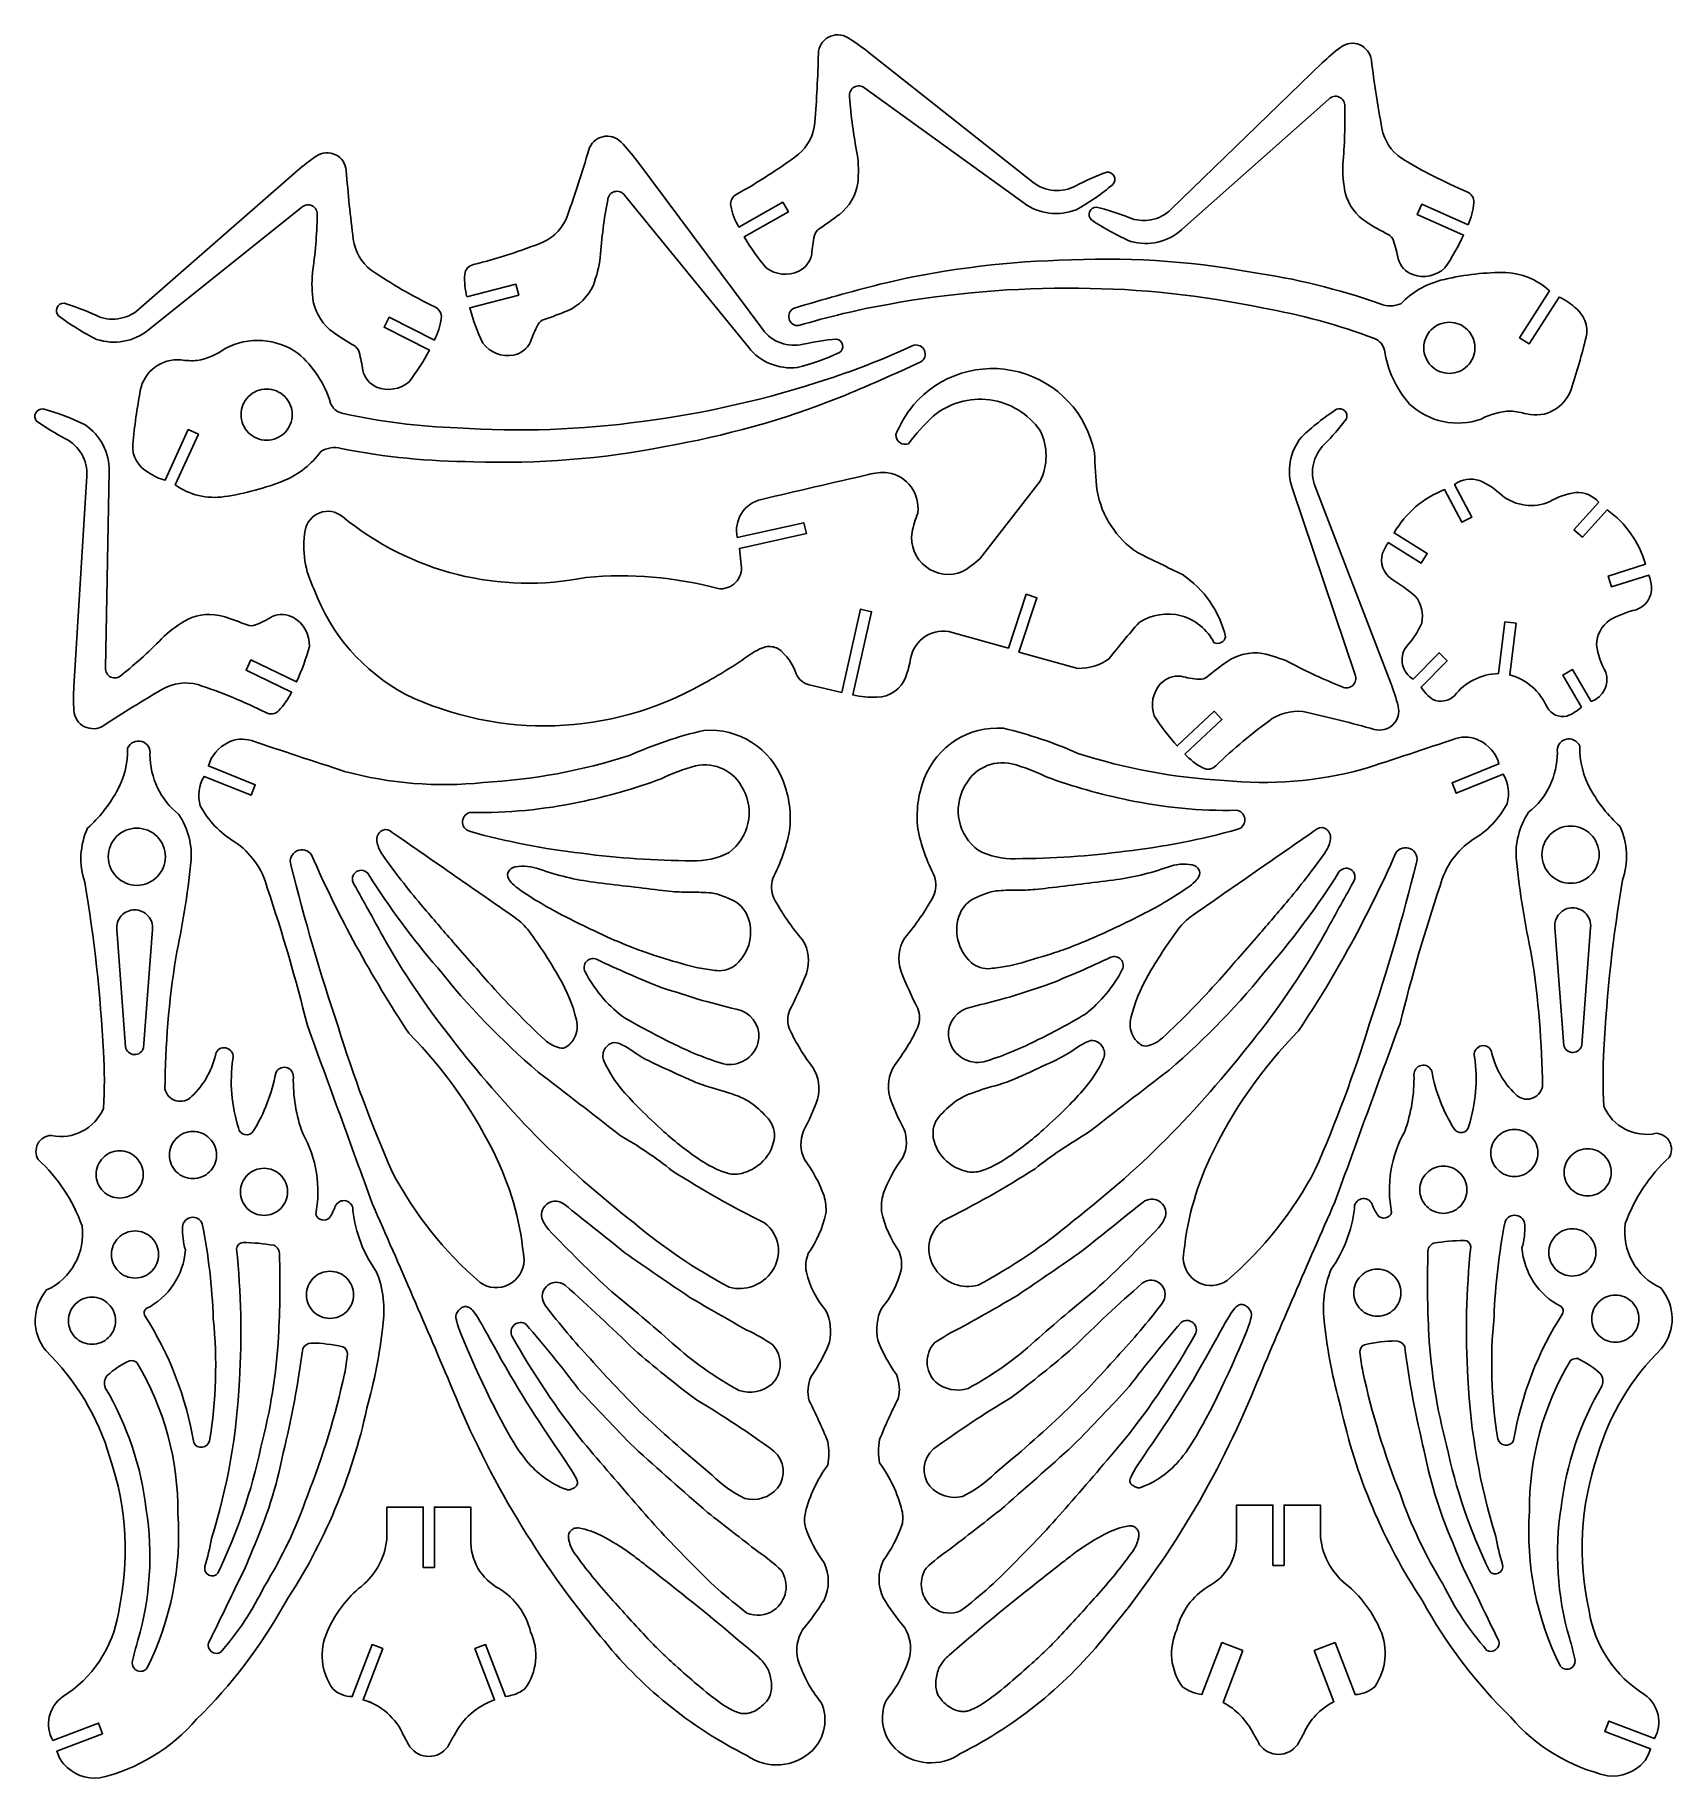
# Model space of a CAD drawing. Extents: x 0 to 879, y 0 to 936.
import ezdxf

# ---------------------------------------------------------------- set-up
doc = ezdxf.new("R2010")
doc.units = 0
doc.layers.get('0').update_dxf_attribs({"color": 1, "linetype": 'CONTINUOUS'})
doc.layers.add('OBJ02', color=1, linetype='CONTINUOUS')

msp = doc.modelspace()

# ---------------------------------------------------------------- linework, layer by layer
for points in [[(648.46, 68.52), (637.15, 72.82)], [(698.01, 72.82), (686.7, 68.52)]]:
    msp.add_lwpolyline(points)
at = {"layer": 'OBJ02'}
for points in [[(377.83, 832.47, -0.082581), (373.59, 843.87, -0.340507), (376.76, 850.19, 0.036457), (409.88, 871.6, 0.20072), (418.66, 888.63, 0.013659), (420.6, 925.61, -0.267435), (425.97, 934.41, -0.267435), (436.29, 934.18, -0.030943), (446.96, 926.77), (535.75, 856.62, 0.297538), (558.72, 854.66, -0.034874), (575.36, 861.97, -0.311099), (579.29, 859.83, -0.311099), (578.7, 855.39, -0.046945), (558.9, 841.77, -0.254527), (530.96, 845.34), (445.48, 907.12, 0.315036), (439.77, 907.61, 0.315036), (437.35, 902.42, 0.031154), (441.48, 871.56, -0.054974), (441.75, 856.17, -0.190356), (431.87, 839.31, -0.020994), (421.05, 831.61, 0.19705), (418.48, 827.91, 0.034092), (417.05, 817.96, -0.234945), (410.08, 808.8, -0.27712), (392.51, 810.66, -0.041992), (380.82, 827.21), (404.46, 840.61), (401.47, 845.88), (377.83, 832.47)], [(567.19, 836.36, 0.046945), (588.27, 824.79, 0.254527), (615.7, 831.16), (694.53, 901.22, -0.315036), (700.16, 902.29, -0.315036), (703.09, 897.36, -0.031154), (702.08, 866.25, 0.054974), (703.37, 850.91, 0.190356), (714.9, 835.13, 0.020994), (726.44, 828.55, -0.19705), (729.36, 825.14, -0.034092), (731.79, 815.38, 0.234945), (739.64, 806.97, 0.27712), (756.94, 810.58, 0.041992), (766.91, 828.23), (742.03, 839.18), (744.47, 844.72), (769.35, 833.76, 0.082581), (772.42, 845.53, 0.340507), (768.63, 851.5, -0.036457), (733.52, 869.47, -0.20072), (723.08, 885.53, -0.013659), (717.42, 922.12, 0.267435), (711.19, 930.34, 0.267435), (700.95, 929.07, 0.030943), (691.08, 920.63), (609.8, 841.9, -0.297538), (587.14, 837.64, 0.034874), (569.85, 843.24, 0.311099), (566.15, 840.71, 0.311099), (567.19, 836.36)], [(231.92, 795, -0.082581), (230.77, 807.11, -0.340507), (235.47, 812.39, 0.036457), (273, 824.51, 0.20072), (285.89, 838.68, 0.013659), (297.33, 873.9, -0.267435), (304.8, 881.01, -0.267435), (314.71, 878.12, -0.030943), (323.1, 868.2), (390.7, 777.46, 0.297538), (412.39, 769.62, -0.034874), (430.35, 772.38, -0.311099), (433.6, 769.29, -0.311099), (431.87, 765.16, -0.046945), (409.22, 757.12, -0.254527), (383.16, 767.8), (316.58, 849.6, 0.315036), (311.2, 851.55, 0.315036), (307.52, 847.16, 0.031154), (303.52, 816.29, -0.054974), (299.79, 801.35, -0.190356), (285.88, 787.62, -0.020994), (273.44, 782.98, 0.19705), (270, 780.08, 0.034092), (266.04, 770.84, -0.234945), (256.95, 763.8, -0.27712), (240.45, 770.13, -0.041992), (233.44, 789.15), (259.75, 795.98), (258.23, 801.83), (231.92, 795)], [(12.72, 784.9, 0.046945), (33.17, 772.26, 0.254527), (60.89, 777.21), (143.23, 843.12, -0.315036), (148.9, 843.89, -0.315036), (151.58, 838.82, -0.031154), (148.97, 807.8, 0.054974), (149.46, 792.42, 0.190356), (160.16, 776.06, 0.020994), (171.35, 768.9, -0.19705), (174.09, 765.34, -0.034092), (176.02, 755.47, 0.234945), (183.42, 746.67, 0.27712), (200.88, 749.39, 0.041992), (211.75, 766.49), (187.47, 778.72), (190.2, 784.12), (214.47, 771.9, 0.082581), (218.15, 783.49, 0.340507), (214.67, 789.64, -0.036457), (180.54, 809.4, -0.20072), (170.93, 825.97, -0.013659), (167.17, 862.81, 0.267435), (161.37, 871.34, 0.267435), (151.08, 870.6, 0.030943), (140.78, 862.68), (55.56, 788.24, -0.297538), (32.71, 785.15, 0.034874), (15.73, 791.63, 0.311099), (11.91, 789.3, 0.311099), (12.72, 784.9)], [(410.08, 779.62, -0.029824), (458.04, 791.04, -0.048237), (560.18, 799.67, -0.051027), (658.78, 789.12, -0.047555), (719.16, 772.64, -0.247477), (724.47, 766.4, 0.14485), (737.93, 737.55, 0.282648), (776.37, 729.48, -0.115758), (792.16, 733.77, -0.041207), (800.75, 732.2, 0.388975), (824.6, 745.41, 0.01921), (832.71, 773.34, 0.300312), (826.39, 789.53, 0.08981), (818.21, 794.96), (802.07, 769.79), (796.98, 773.05), (813.11, 798.22, 0.191722), (787.92, 808.11, 0.062396), (754.61, 803.94, 0.1366), (733.23, 791.36, -0.201404), (722.22, 791.3, 0.048911), (652.81, 808.33, 0.058339), (549.92, 814.67, 0.051384), (453.49, 801.81, 0.010074), (407.6, 789, 0.369597), (404.82, 783.25, 0.369597), (410.08, 779.62)], [(759.29, 781.43, -0.414214), (773.02, 767.7, -0.414214), (759.29, 753.97, -0.414214), (745.56, 767.7, -0.414214), (759.29, 781.43)], [(61.03, 700.83, 0.08981), (69.89, 696.61), (82.33, 723.8), (87.83, 721.28), (75.39, 694.09, 0.191722), (101.72, 687.83, 0.062396), (134.12, 696.65, 0.1366), (153.52, 712.1, -0.201404), (164.41, 713.7, 0.048911), (235.52, 706.59, 0.058339), (338.29, 714.76, 0.051384), (431.95, 741.02, 0.010074), (475.59, 760.15, 0.369597), (477.54, 766.23, 0.369597), (471.82, 769.09, -0.029824), (425.94, 751.05, -0.048237), (326.02, 728.16, -0.051027), (226.91, 724.77, -0.047555), (164.83, 732.62, -0.247477), (158.69, 738.05, 0.14485), (141.31, 764.72, 0.282648), (102.12, 767.32, -0.115758), (87.09, 760.85, -0.041207), (78.37, 761.19, 0.388975), (56.6, 744.77, 0.01921), (52.5, 715.98, 0.300312), (61.03, 700.83)], [(149.99, 637.97, -0.161988), (145.05, 669.64, -0.267783), (152.91, 679.17, -0.267783), (165.1, 677.14, 0.225771), (295.93, 644.47, -0.089473), (366.75, 638.48, 0.237949), (376.14, 641.7, 0.237949), (379.13, 651.17), (378.31, 660.03), (414.14, 667.97), (412.73, 673.85), (377.02, 665.94, -0.414141), (390.05, 686.32, -0.001722), (447.41, 699.65, -0.098582), (457.86, 700.62, -0.408564), (473.91, 679.02, 0.030508), (470.85, 668.7, 0.270782), (478.22, 650.26, 0.270782), (497.9, 647.62, 0.05425), (507.3, 654.51), (539.58, 696.15, 0.237803), (539.58, 723.25, 0.210931), (512.57, 739.79, 0.210931), (482.15, 730.98, 0.046108), (468.96, 716.21, -0.256286), (464.23, 716.82, -0.256286), (462.21, 721.14, -0.074303), (471.55, 737.02, -0.287934), (528.21, 754.74, -0.287934), (568.78, 711.4, 0.00875), (570.17, 690.95, 0.201377), (591.81, 657.82, 0.00122), (615.99, 646.01, -0.189311), (639.17, 612.53, -0.227843), (636.79, 609.48, -0.227843), (632.93, 609.44, 0.21404), (615.29, 623.86, 0.21404), (592.78, 620.27, 0.015883), (576.53, 600.7, -0.154388), (559.93, 595.65), (528.2, 604.36), (537.87, 633.54), (532.13, 635.45), (522.55, 606.56), (492.39, 614.99, 0.212321), (478.11, 612.89, 0.212321), (470.11, 600.88, -0.045609), (467.5, 591.1, -0.311676), (451.96, 580.13, -0.053222), (439.05, 581.37), (449.12, 626.07), (443.23, 627.44), (433.16, 582.73), (415.71, 586.81, -0.236062), (408.64, 592.68, 0.15981), (398.84, 606.32, 0.152472), (392.23, 607.22, 0.068921), (384.55, 603.49, -0.031703), (357.97, 586.98, -0.245), (198.86, 581.77, -0.182644), (149.99, 637.97)], [(124.39, 745.6, -0.414214), (138.12, 731.87, -0.414214), (124.39, 718.14, -0.414214), (110.66, 731.87, -0.414214), (124.39, 745.6)], [(36.94, 564.96, -0.267435), (26.64, 564.36, -0.267435), (20.95, 572.96, -0.030943), (20.95, 585.95), (27.95, 698.89, 0.297538), (16.45, 718.88, -0.034874), (0.96, 728.38, -0.311099), (0.47, 732.83, -0.311099), (4.46, 734.88, -0.046945), (26.95, 726.38, -0.254527), (39.94, 701.39), (37.94, 595.95, 0.315036), (40.79, 590.98, 0.315036), (46.44, 591.95, 0.031154), (69.42, 612.94, -0.054974), (81.92, 621.93, -0.190356), (101.41, 623.43, -0.020994), (113.9, 618.94, 0.19705), (118.4, 618.94, 0.034092), (127.4, 623.43, -0.234945), (138.89, 622.93, -0.27712), (147.38, 607.44, -0.041992), (140.46, 588.4), (115.96, 600.17), (113.34, 594.72), (137.84, 582.94, -0.082581), (130.89, 572.96, -0.340507), (123.9, 571.96, 0.036457), (87.42, 586.95, 0.20072), (68.43, 584.45, 0.013659), (36.94, 564.96)], [(617.34, 549.64, 0.082581), (626.97, 542.21, 0.340507), (633.94, 543.37, -0.036457), (664.21, 568.66, -0.20072), (683.07, 572, -0.013659), (718.96, 562.9, 0.267435), (728.97, 565.42, 0.267435), (731.8, 575.34, 0.030943), (727.89, 587.73), (687.19, 693.31, -0.297538), (692.12, 715.84, 0.034874), (704.03, 729.56, 0.311099), (703.16, 733.95, 0.311099), (698.74, 734.7, 0.046945), (679.86, 719.82, 0.254527), (675, 692.08), (708.68, 592.14, -0.315036), (707.46, 586.54, -0.315036), (701.78, 585.77, -0.031154), (673.54, 598.86, 0.054974), (658.91, 603.67, 0.190356), (639.88, 599.23, 0.020994), (629.32, 591.17, -0.19705), (625.03, 589.82, -0.034092), (615.1, 591.39, 0.234945), (604.29, 587.46, 0.27712), (600.86, 570.12, 0.041992), (613.2, 554.05), (633.01, 572.66), (637.15, 568.25), (617.34, 549.64)], [(382.14, 12.15, -0.108838), (303.68, 76.11, -0.076983), (224.22, 208.54, 0.004974), (181.24, 307.99, 0.001155), (146.26, 403.94, 0.02012), (124.77, 477.9, 0.184005), (107.11, 502.63, -0.136577), (88.79, 521.88, -0.213486), (90.88, 537.68), (116.03, 527.51), (118.3, 533.12), (93.15, 543.29, -0.219365), (103.78, 555.86, -0.197333), (116.28, 556.86, 0.001993), (166.25, 540.37, 0.091943), (240.71, 534.37, 0.063189), (319.17, 548.86, -0.050145), (359.15, 562.36, -0.332296), (401.63, 535.37, -0.121844), (405.13, 508.39, -0.067566), (396.13, 482.9, 0.168331), (396.63, 472.4, 0.054602), (412.12, 449.92, -0.226324), (414.12, 431.93, -0.020089), (405.13, 411.94, 0.1854), (405.13, 401.94, 0.054406), (417.62, 381.45, -0.213943), (420.12, 364.46, -0.040797), (412.62, 347.47, 0.209252), (413.12, 331.98, -0.07678), (423.61, 312.49, -0.087141), (424.62, 302.99, -0.096874), (415.12, 281.51, 0.147342), (414.12, 271.51, 0.120876), (424.62, 251.02, -0.160764), (426.61, 234.03, -0.061652), (416.62, 215.54, 0.161835), (415.62, 202.55, -0.025996), (425.62, 180.56, -0.099074), (425.62, 168.06, 0.095579), (413.62, 142.58, 0.125766), (413.62, 134.58, 0.065592), (423.61, 115.59, -0.228999), (423.61, 95.6, -0.035931), (412.12, 79.61, 0.199116), (409.62, 63.62, 0.099147), (422.12, 40.63, -0.309267), (417.35, 14.85, -0.35889), (382.14, 12.15)], [(456.94, 41.75, 0.309267), (461.71, 15.96, 0.35889), (496.92, 13.26, 0.108838), (575.38, 77.23, 0.076983), (654.84, 209.66, -0.004974), (697.82, 309.11, -0.001155), (732.8, 405.06, -0.02012), (754.29, 479.02, -0.184005), (771.95, 503.74, 0.136577), (790.27, 522.99, 0.213486), (788.18, 538.79), (763.02, 528.63), (760.76, 534.24), (785.91, 544.4, 0.219365), (775.28, 556.98, 0.197333), (762.78, 557.98, -0.001993), (712.81, 541.49, -0.091943), (638.35, 535.49, -0.063189), (559.89, 549.98, 0.050145), (519.91, 563.47, 0.332296), (477.43, 536.49, 0.121844), (473.93, 509.5, 0.067566), (482.93, 484.01, -0.168331), (482.43, 473.52, -0.054602), (466.93, 451.03, 0.226324), (464.94, 433.04, 0.020089), (473.93, 413.05, -0.1854), (473.93, 403.06, -0.054406), (461.44, 382.57, 0.213943), (458.94, 365.58, 0.040797), (466.44, 348.59, -0.209252), (465.94, 333.1, 0.07678), (455.44, 313.61, 0.087141), (454.44, 304.11, 0.096874), (463.94, 282.62, -0.147342), (464.94, 272.63, -0.120876), (454.44, 252.14, 0.160764), (452.44, 235.15, 0.061652), (462.44, 216.66, -0.161835), (463.44, 203.66, 0.025996), (453.44, 181.67, 0.099074), (453.44, 169.18, -0.095579), (465.44, 143.69, -0.125766), (465.44, 135.7, -0.065592), (455.44, 116.71, 0.228999), (455.44, 96.72, 0.035931), (466.93, 80.73, -0.199116), (469.43, 64.73, -0.099147), (456.94, 41.75)], [(9.65, 20.18, -0.381511), (14.83, 43.63, 0.217613), (44.81, 88.61, 0.136631), (40.32, 172.06, 0.127706), (5.83, 229.53, -0.362468), (6.33, 262.02, 0.328692), (25.32, 296.5, 0.12052), (1.84, 331.98, -0.267134), (1.6, 340.49, -0.267134), (8.83, 344.97, 0.360345), (36.82, 359.46, 0.031017), (36.82, 389.95, 0.02887), (26.82, 480.9, -0.194038), (28.32, 509.89, 0.082399), (43.81, 529.38, 0.134898), (49.81, 552.86, -0.379785), (57.36, 556.44, -0.379785), (61.8, 549.37, 0.226736), (77.21, 517.27, -0.173219), (83.79, 491.4, -0.025374), (75.61, 440.35, 0.035977), (69.8, 369.96, 0.278269), (75.84, 363.59, 0.278269), (84.29, 365.96, 0.151762), (97.29, 389.45, -0.380926), (103.34, 391.71, -0.380926), (106.28, 385.95, 0.112485), (109.28, 348.97, 0.317418), (112.75, 345.4, 0.317418), (117.28, 347.47, 0.096612), (129.27, 378.46, -0.364415), (134.86, 381.45, -0.364415), (138.76, 376.45, 0.093373), (143.76, 345.97, -0.179182), (150.76, 302.49, 0.266451), (154.08, 299.59, 0.266451), (158.25, 300.99, 0.066889), (161.25, 306.99, -0.368851), (167.07, 309.8, -0.368851), (170.75, 304.49, 0.1256), (183.24, 272.01, -0.137823), (186.74, 242.53, -0.040824), (178.24, 198.55, -0.092647), (134.27, 94.1, -0.074057), (86.79, 31.64, -0.161129), (34.82, 0.15, -0.24652), (15.33, 7.65, -0.093998), (11.8, 14.53), (36.34, 23.86), (34.19, 29.52), (9.65, 20.18)], [(844.24, 1.27, -0.161129), (792.27, 32.75, -0.074057), (744.79, 95.22, -0.092647), (700.81, 199.66, -0.040824), (692.32, 243.64, -0.137823), (695.82, 273.13, 0.1256), (708.31, 305.61, -0.368851), (711.99, 310.91, -0.368851), (717.81, 308.11, 0.066889), (720.8, 302.11, 0.266451), (724.98, 300.71, 0.266451), (728.3, 303.61, -0.179182), (735.3, 347.09, 0.093373), (740.29, 377.57, -0.364415), (744.2, 382.56, -0.364415), (749.79, 379.57, 0.096612), (761.78, 348.59, 0.317418), (766.31, 346.51, 0.317418), (769.78, 350.09, 0.112485), (772.78, 387.07, -0.380926), (775.72, 392.82, -0.380926), (781.77, 390.56, 0.151762), (794.77, 367.08, 0.278269), (803.22, 364.7, 0.278269), (809.26, 371.07, 0.035977), (803.45, 441.46, -0.025374), (795.26, 492.51, -0.173219), (801.85, 518.39, 0.226736), (817.25, 550.48, -0.379785), (821.7, 557.55, -0.379785), (829.25, 553.98, 0.134898), (835.24, 530.49, 0.082399), (850.74, 511, -0.194038), (852.24, 482.02, 0.02887), (842.24, 391.06, 0.031017), (842.24, 360.58, 0.360345), (870.23, 346.09, -0.267134), (877.46, 341.6, -0.267134), (877.22, 333.1, 0.12052), (853.73, 297.61, 0.328692), (872.72, 263.13, -0.362468), (873.22, 230.65, 0.127706), (838.74, 173.18, 0.136631), (834.24, 89.72, 0.217613), (864.23, 44.74, -0.381511), (869.4, 21.3), (844.87, 30.63), (842.72, 24.98), (867.25, 15.64, -0.093998), (863.73, 8.76, -0.24652), (844.24, 1.27)], [(233.24, 508.23, -0.359466), (229.54, 513.71, -0.359466), (234.21, 518.38, 0.058265), (292.19, 523.88, 0.039749), (336.16, 536.37, -0.047171), (354.65, 543.37, -0.348466), (380.14, 530.87, -0.376601), (372.64, 496.89, -0.134821), (352.65, 492.4, -0.032358), (293.68, 496.39, -0.040514), (233.24, 508.23)], [(524.41, 544.49, -0.047171), (542.9, 537.49, 0.039749), (586.87, 525, 0.058265), (644.84, 519.5, -0.359466), (649.52, 514.82, -0.359466), (645.82, 509.34, -0.040514), (585.37, 497.51, -0.032358), (526.4, 493.51, -0.134821), (506.42, 498.01, -0.376601), (498.92, 531.99, -0.348466), (524.41, 544.49)], [(54.72, 509.91, -0.414214), (70.08, 494.55, -0.414214), (54.72, 479.2, -0.414214), (39.37, 494.55, -0.414214), (54.72, 509.91)], [(243.21, 427.43, 0.025216), (273.85, 396.18, 0.125728), (281.69, 391.95, 0.214902), (285.52, 392.64, 0.127955), (289.69, 397.44, 0.177969), (290.72, 407.02, 0.069146), (281.69, 429.43, 0.028768), (265.29, 454.54, 0.082108), (257.7, 461.91, 0.00005), (247.33, 469.11, 0.000017), (216.13, 490.76, 0.000031), (195.01, 505.42, 0.000151), (190.74, 508.39, 0.346482), (185.59, 508.07, 0.274007), (183.69, 502.1, 0.097707), (186.7, 495.4, 0.021251), (207.23, 468.91, 0.003204), (223.38, 450.05, 0.002644), (243.21, 427.43)], [(621.36, 463.03, 0.082108), (613.77, 455.66, 0.028768), (597.37, 430.54, 0.069146), (588.34, 408.14, 0.177969), (589.37, 398.56, 0.127955), (593.53, 393.76, 0.214902), (597.37, 393.06, 0.125728), (605.21, 397.29, 0.025216), (635.85, 428.54, 0.002644), (655.68, 451.16, 0.003204), (671.83, 470.02, 0.021251), (692.35, 496.51, 0.097707), (695.37, 503.22, 0.274007), (693.47, 509.19, 0.346482), (688.32, 509.5, 0.000151), (684.04, 506.54, 0.000031), (662.92, 491.88, 0.000017), (631.72, 470.22, 0.00005), (621.36, 463.03)], [(824.33, 511.02, -0.414214), (839.69, 495.67, -0.414214), (824.33, 480.31, -0.414214), (808.98, 495.67, -0.414214), (824.33, 511.02)], [(239.04, 266.01, 0.278407), (254.43, 264.89, 0.278407), (262.59, 277.98, 0.088126), (248.21, 331.98, 0.083537), (200.73, 399.94, -0.04328), (148.5, 495.51, 0.376385), (140.61, 497.68, 0.376385), (137.43, 490.14, 0.019813), (162.75, 403.44, 0.028271), (191.74, 325.48, 0.093597), (239.04, 266.01)], [(616.46, 279.1, 0.278407), (624.63, 266, 0.278407), (640.02, 267.13, 0.093597), (687.32, 326.6, 0.028271), (716.31, 404.56, 0.019813), (741.63, 491.26, 0.376385), (738.45, 498.8, 0.376385), (730.56, 496.63, -0.04328), (678.33, 401.06, 0.083537), (630.85, 333.1, 0.088126), (616.46, 279.1)], [(268.7, 344.97, -0.027171), (223.22, 397.44, -0.038921), (186.74, 451.92, 0.003914), (171.25, 479.9, -0.203733), (170.54, 483.52, -0.203733), (172.65, 486.55, -0.203733), (176.3, 487.13, -0.203733), (179.24, 484.9, 0.038818), (216.22, 434.92, 0.047499), (270.2, 378.95, -0.001862), (314.17, 344.97, -0.037677), (342.16, 325.98, 0.026785), (391.63, 298, -0.408795), (395.63, 272.01, -0.320254), (372.64, 263.51, -0.051587), (321.67, 298, -0.033113), (268.7, 344.97)], [(256.29, 480.16, 0.045807), (260.2, 476.9, 0.016997), (271.7, 469.56, 0.015646), (284.69, 462.41, 0.011268), (307.05, 451.63, 0.016015), (323.17, 444.92, 0.014185), (333.39, 441.37, 0.008051), (351.65, 435.92, 0.025727), (357.27, 434.66, 0.016512), (366.15, 433.43, 0.210439), (376.4, 436.71, 0.156631), (383.64, 448.92, 0.157281), (382.4, 462.97, 0.189998), (374.14, 471.41, 0.02422), (366.39, 474.43, 0.059954), (363.1, 475.11, 0.023725), (352.25, 475.5, -0.025497), (342.16, 475.9, -0.006902), (335.06, 476.65, -0.001402), (300.18, 480.9, -0.055833), (270.94, 487.92, 0.128949), (257.8, 489.12, 0.223691), (254.22, 486.64, 0.265816), (254.2, 482.9, 0.067828), (256.29, 480.16)], [(487.43, 299.11, 0.026785), (536.9, 327.1, -0.037677), (564.89, 346.09, -0.001862), (608.86, 380.07, 0.047499), (662.83, 436.04, 0.038818), (699.81, 486.02, -0.203733), (702.76, 488.24, -0.203733), (706.41, 487.67, -0.203733), (708.52, 484.64, -0.203733), (707.81, 481.02, 0.003914), (692.32, 453.03, -0.038921), (655.84, 398.56, -0.027171), (610.36, 346.09, -0.033113), (557.39, 299.11, -0.051587), (506.42, 264.63, -0.320254), (483.43, 273.13, -0.408795), (487.43, 299.11)], [(515.96, 476.22, 0.059954), (512.66, 475.54, 0.02422), (504.92, 472.52, 0.189998), (496.65, 464.09, 0.157281), (495.42, 450.03, 0.156631), (502.66, 437.83, 0.210439), (512.91, 434.54, 0.016512), (521.79, 435.77, 0.025727), (527.41, 437.04, 0.008051), (545.67, 442.49, 0.014185), (555.89, 446.04, 0.016015), (572.01, 452.75, 0.011268), (594.37, 463.53, 0.015646), (607.36, 470.67, 0.016997), (618.86, 478.02, 0.045807), (622.77, 481.27, 0.067828), (624.85, 484.01, 0.265816), (624.83, 487.75, 0.223691), (621.26, 490.23, 0.128949), (608.11, 489.04, -0.055833), (578.88, 482.02, -0.001402), (544, 477.77, -0.006902), (536.9, 477.02, -0.025497), (526.81, 476.62, 0.023725), (515.96, 476.22)], [(58.31, 391.95), (63.15, 455.44, 0.211958), (60.7, 462.87, 0.211958), (53.55, 466.03, 0.211958), (46.4, 462.85, 0.211958), (43.97, 455.41), (48.69, 392.49, 0.353301), (53.28, 388.34, 0.353301), (58.31, 391.95)], [(820.75, 393.06, 0.353301), (825.78, 389.46, 0.353301), (830.36, 393.61), (835.09, 456.53, 0.211958), (832.66, 463.96, 0.211958), (825.51, 467.15, 0.211958), (818.36, 463.99, 0.211958), (815.9, 456.56), (820.75, 393.06)], [(315.17, 408.94, -0.105322), (295.35, 432.82, -0.313547), (296.09, 438.3, -0.313547), (301.49, 439.51, 0.016481), (336.16, 424.43, 0.002693), (358.15, 417.44, -0.005488), (379.14, 411.94, -0.389126), (388.14, 394.45, -0.386768), (369.7, 383.32, -0.04191), (342.16, 394.45, -0.021225), (315.17, 408.94)], [(520.91, 418.55, 0.002693), (542.9, 425.55, 0.016481), (577.57, 440.63, -0.313547), (582.97, 439.42, -0.313547), (583.71, 433.94, -0.105322), (563.89, 410.05, -0.021225), (536.9, 395.56, -0.04191), (509.36, 384.44, -0.386768), (490.92, 395.56, -0.389126), (499.92, 413.05, -0.005488), (520.91, 418.55)], [(337.66, 346.97, 0.036095), (357.5, 331.57, 0.061801), (370.64, 324.98, 0.150726), (379.41, 324.61, 0.113455), (389.63, 329.98, 0.175926), (396.78, 342.65, 0.221604), (393.63, 353.97, 0.055052), (385.41, 361.68, 0.070092), (377.64, 365.96, 0.025167), (363.58, 370.51, -0.035397), (353.65, 373.96, -0.005925), (345.57, 377.53, -0.003184), (330.66, 384.45, -0.04742), (320.49, 390.49, 0.067634), (313.17, 394.45, 0.201904), (309.12, 394.29, 0.168709), (305.68, 390.95, 0.226843), (305.56, 384.73, 0.071959), (315.67, 368.96, 0.017899), (324.69, 359.27, 0.013249), (337.66, 346.97)], [(501.42, 367.08, -0.025167), (515.47, 371.63, 0.035397), (525.4, 375.07, 0.005925), (533.48, 378.65, 0.003184), (548.39, 385.57, 0.04742), (558.57, 391.61, -0.067634), (565.88, 395.56, -0.201904), (569.94, 395.41, -0.168709), (573.38, 392.06, -0.226843), (573.5, 385.85, -0.071959), (563.39, 370.07, -0.017899), (554.37, 360.39, -0.013249), (541.4, 348.09, -0.036095), (521.56, 332.69, -0.061801), (508.41, 326.1, -0.150726), (499.65, 325.73, -0.113455), (489.42, 331.09, -0.175926), (482.28, 343.76, -0.221604), (485.43, 355.08, -0.055052), (493.65, 362.8, -0.070092), (501.42, 367.08)], [(84.87, 347.09, -0.414214), (97.53, 334.43, -0.414214), (84.87, 321.77, -0.414214), (72.21, 334.43, -0.414214), (84.87, 347.09)], [(794.18, 348.21, -0.414214), (806.84, 335.55, -0.414214), (794.18, 322.89, -0.414214), (781.52, 335.55, -0.414214), (794.18, 348.21)], [(833.52, 337.8, -0.414214), (846.18, 325.14, -0.414214), (833.52, 312.48, -0.414214), (820.86, 325.14, -0.414214), (833.52, 337.8)], [(45.53, 336.68, -0.414214), (58.19, 324.02, -0.414214), (45.53, 311.36, -0.414214), (32.87, 324.02, -0.414214), (45.53, 336.68)], [(756.06, 328.47, -0.414214), (768.72, 315.81, -0.414214), (756.06, 303.15, -0.414214), (743.4, 315.81, -0.414214), (756.06, 328.47)], [(123, 327.36, -0.414214), (135.66, 314.7, -0.414214), (123, 302.04, -0.414214), (110.34, 314.7, -0.414214), (123, 327.36)], [(309.67, 261.02, -0.016102), (275.69, 294.5, -0.093432), (272.19, 300.5, -0.32029), (275.52, 308.52, -0.32029), (284.19, 307.99, -0.001954), (316.67, 282, 0.004096), (351.65, 258.02, 0.006324), (382.14, 240.53, -0.04216), (396.13, 232.53, -0.401648), (395.63, 211.54, -0.25816), (378.14, 208.04, -0.06129), (342.16, 233.53, 0.009667), (309.67, 261.02)], [(496.92, 241.64, 0.006324), (527.41, 259.13, 0.004096), (562.39, 283.12, -0.001954), (594.87, 309.11, -0.32029), (603.54, 309.64, -0.32029), (606.86, 301.61, -0.093432), (603.36, 295.62, -0.016102), (569.38, 262.13, 0.009667), (536.9, 234.65, -0.06129), (500.92, 209.16, -0.25816), (483.43, 212.66, -0.401648), (482.93, 233.65, -0.04216), (496.92, 241.64)], [(85.29, 180.06, 0.102184), (58.81, 248.52, -0.326378), (59.81, 252.02, 0.263494), (80.79, 283.5, -0.077388), (79.22, 295.84, -0.351667), (83.86, 300.96, -0.351667), (89.86, 297.54, -0.040082), (95.79, 246.52, -0.065827), (93.79, 181.06, -0.316447), (89.89, 177.57, -0.316447), (85.29, 180.06)], [(785.27, 182.17, -0.065827), (783.27, 247.64, -0.040082), (789.2, 298.65, -0.351667), (795.2, 302.07, -0.351667), (799.84, 296.95, -0.077388), (798.26, 284.62, 0.263494), (819.25, 253.14, -0.326378), (820.25, 249.64, 0.102184), (793.77, 181.17, -0.316447), (789.17, 178.69, -0.316447), (785.27, 182.17)], [(53.78, 293.7, -0.414214), (66.44, 281.04, -0.414214), (53.78, 268.38, -0.414214), (41.12, 281.04, -0.414214), (53.78, 293.7)], [(825.28, 294.82, -0.414214), (837.94, 282.16, -0.414214), (825.28, 269.5, -0.414214), (812.62, 282.16, -0.414214), (825.28, 294.82)], [(91.29, 113.59, 0.360215), (93.34, 108.95, 0.360215), (98.29, 110.09, 0.060791), (121.27, 177.56, 0.050445), (130.77, 237.03, 0.022177), (131.27, 281.01, 0.312094), (128.27, 286, 0.036241), (111.78, 287.5, 0.392146), (108.28, 284, -0.041523), (109.78, 213.54, -0.064515), (94.79, 128.58, -0.027851), (91.29, 113.59)], [(780.77, 111.21, 0.360215), (785.72, 110.06, 0.360215), (787.77, 114.71, -0.027851), (784.27, 129.7, -0.064515), (769.28, 214.66, -0.041523), (770.78, 285.12, 0.392146), (767.28, 288.62, 0.036241), (750.79, 287.12, 0.312094), (747.79, 282.12, 0.022177), (748.29, 238.14, 0.050445), (757.78, 178.68, 0.060791), (780.77, 111.21)], [(158.42, 272.08, -0.414214), (171.08, 259.42, -0.414214), (158.42, 246.76, -0.414214), (145.76, 259.42, -0.414214), (158.42, 272.08)], [(720.64, 273.19, -0.414214), (733.3, 260.54, -0.414214), (720.64, 247.88, -0.414214), (707.98, 260.54, -0.414214), (720.64, 273.19)], [(363.65, 162.57, 0.084409), (381.14, 150.07, 0.280412), (398.63, 155.57, 0.407802), (396.63, 175.56, 0.023467), (355.15, 203.05, -0.018208), (321.67, 230.03, 0.012565), (284.69, 264.51, 0.386418), (274.45, 263.78, 0.386418), (274.19, 253.52, 0.026774), (298.18, 225.03, 0.018999), (326.67, 195.05, 0.016655), (363.65, 162.57)], [(482.43, 176.68, -0.023467), (523.91, 204.16, 0.018208), (557.39, 231.15, -0.012565), (594.37, 265.63, -0.386418), (604.61, 264.9, -0.386418), (604.86, 254.64, -0.026774), (580.88, 226.15, -0.018999), (552.39, 196.17, -0.016655), (515.41, 163.68, -0.084409), (497.92, 151.19, -0.280412), (480.43, 156.69, -0.407802), (482.43, 176.68)], [(30.66, 258.16, -0.414214), (43.32, 245.5, -0.414214), (30.66, 232.84, -0.414214), (18, 245.5, -0.414214), (30.66, 258.16)], [(848.4, 259.27, -0.414214), (861.05, 246.61, -0.414214), (848.4, 233.95, -0.414214), (835.74, 246.61, -0.414214), (848.4, 259.27)], [(382.14, 88.61, -0.040817), (352.15, 115.59, -0.02018), (324.17, 145.58, -0.005081), (294.18, 180.56, -0.039959), (256.2, 237.03, -0.35227), (257.34, 243.29, -0.35227), (263.7, 243.52, -0.015446), (291.68, 209.04, 0.010375), (321.67, 177.56, 0.00633), (361.15, 142.58, 0.001793), (388.14, 121.59, -0.044051), (400.63, 111.59, -0.40714), (396.63, 90.1, -0.248476), (382.14, 88.61)], [(490.92, 122.7, 0.044051), (478.43, 112.71, 0.40714), (482.43, 91.22, 0.248476), (496.92, 89.72, 0.040817), (526.9, 116.71, 0.02018), (554.89, 146.69, 0.005081), (584.87, 181.67, 0.039959), (622.85, 238.14, 0.35227), (621.72, 244.41, 0.35227), (615.36, 244.64, 0.015446), (587.37, 210.16, -0.010375), (557.39, 178.68, -0.00633), (517.91, 143.69, -0.001793), (490.92, 122.7)], [(779.27, 68.73, 0.315018), (784.27, 68.96, 0.315018), (785.77, 73.73, -0.004127), (770.78, 104.71, -0.034437), (762.28, 123.7, -0.059382), (745.79, 175.68, -0.028057), (735.3, 231.65, 0.27439), (730.8, 234.65, 0.055888), (713.81, 232.65, 0.326754), (711.31, 228.65, 0.02289), (712.81, 218.15, 0.040157), (732.8, 152.69, 0.054137), (755.79, 104.21, 0.066324), (779.27, 68.73)], [(93.29, 72.61, 0.315018), (94.79, 67.84, 0.315018), (99.78, 67.62, 0.066324), (123.27, 103.1, 0.054137), (146.26, 151.57, 0.040157), (166.25, 217.04, 0.02289), (167.75, 227.53, 0.326754), (165.25, 231.53, 0.055888), (148.26, 233.53, 0.27439), (143.76, 230.53, -0.028057), (133.27, 174.56, -0.059382), (116.78, 122.59, -0.034437), (108.28, 103.6, -0.004127), (93.29, 72.61)], [(818.75, 60.24, 0.335925), (823.89, 58.71, 0.335925), (826.75, 63.24, 0.016908), (823.75, 75.23, -0.110157), (819.25, 145.19, -0.104627), (841.24, 210.66, 0.287875), (840.24, 217.15, 0.078596), (828.25, 225.15, 0.236539), (824.25, 224.15, 0.137661), (802.26, 143.19, 0.132994), (818.75, 60.24)], [(55.31, 74.11, 0.016908), (52.31, 62.12, 0.335925), (55.17, 57.59, 0.335925), (60.3, 59.12, 0.132994), (76.8, 142.08, 0.137661), (54.81, 223.04, 0.236539), (50.81, 224.04, 0.078596), (38.82, 216.04, 0.287875), (37.82, 209.54, -0.104627), (59.81, 144.08, -0.110157), (55.31, 74.11)], [(159.87, 47.97, -0.263831), (156.87, 78.5, -0.111111), (173.74, 101.72, 0.207804), (188.94, 127.99), (188.94, 145.46), (208.46, 145.46), (208.46, 113.08), (214.51, 113.08), (214.51, 145.46), (234.02, 145.46), (234.02, 127.99, 0.287845), (249.22, 101.72, -0.201605), (266.09, 78.5, -0.271692), (263.09, 47.97, -0.133304), (252.56, 43.75), (241.91, 71.71), (236.25, 69.55), (246.75, 42, 0.194508), (225.01, 22.86, 0.015654), (221.61, 16.8, -0.240943), (211.48, 11.62, -0.240943), (201.35, 16.8, -0.016855), (197.95, 22.86, 0.22492), (176.21, 42), (186.71, 69.55), (181.05, 71.71), (170.4, 43.75, -0.183051), (159.87, 47.97)], [(286.69, 127.59, 0.103186), (289.91, 120.42, 0.026217), (309.18, 96.6, 0.003918), (329.06, 74.85, 0.013232), (335.16, 68.62, 0.008845), (343.79, 60.55, 0.006621), (355.65, 50.13, 0.021247), (368.61, 39.96, 0.046337), (375.14, 36.13, 0.036504), (378.06, 35.02, 0.053856), (380.14, 34.63, 0.050209), (381.8, 34.67, 0.034947), (384.14, 35.13, 0.066085), (386.56, 36.15, 0.039902), (390.13, 38.63, 0.073959), (393.58, 42.44, 0.095143), (395.13, 46.13, 0.052168), (395.46, 49.33, 0.043967), (395.13, 53.12, 0.036478), (394.22, 56.72, 0.051285), (393.13, 59.12, 0.082819), (388.36, 64.89, 0.010853), (344.66, 101.1, 0.001574), (327.79, 114.39, 0.004378), (321.67, 119.09, 0.036466), (306.36, 128.98, 0.055098), (295.18, 133.58, 0.047497), (291.58, 134.26, 0.091831), (289.69, 134.08, 0.12814), (287.84, 133, 0.122152), (286.69, 131.08, 0.07494), (286.47, 129.62, 0.054191), (286.69, 127.59)], [(492.49, 37.26, -0.039902), (488.92, 39.75, -0.073959), (485.48, 43.55, -0.095143), (483.93, 47.24, -0.052168), (483.59, 50.44, -0.043967), (483.93, 54.24, -0.036478), (484.84, 57.83, -0.051285), (485.93, 60.24, -0.082819), (490.7, 66, -0.010853), (534.4, 102.21, -0.001574), (551.27, 115.5, -0.004378), (557.39, 120.21, -0.036466), (572.7, 130.1, -0.055098), (583.87, 134.7, -0.047497), (587.47, 135.37, -0.091831), (589.37, 135.2, -0.12814), (591.22, 134.12, -0.122152), (592.37, 132.2, -0.07494), (592.59, 130.73, -0.054191), (592.37, 128.7, -0.103186), (589.15, 121.53, -0.026217), (569.88, 97.72, -0.003918), (550, 75.97, -0.013232), (543.9, 69.73, -0.008845), (535.26, 61.66, -0.006621), (523.41, 51.24, -0.021247), (510.44, 41.07, -0.046337), (503.92, 37.25, -0.036504), (501, 36.14, -0.053856), (498.92, 35.75, -0.050209), (497.26, 35.79, -0.034947), (494.92, 36.25, -0.066085), (492.49, 37.26)]]:
    msp.add_lwpolyline(points, format="xyb", close=True, dxfattribs=at)
for points in [[(756.74, 691.59), (766, 674.05), (771.35, 676.87), (762.09, 694.42, -0.242757), (775.42, 696.45, -0.097078), (787.54, 688.39, 0.272702), (813.26, 685.18, -0.102528), (827.02, 690.02, -0.242757), (839.44, 684.78)], [(843.94, 680.73, -0.173044), (864.51, 651.53), (844.58, 645.22), (846.4, 639.45), (866.34, 645.76, -0.076297), (867.83, 639.47, -0.340121), (859.56, 627.14, 0.070966), (845.24, 621.48, 0.236059), (838.29, 608.29, 0.103798), (843.35, 593.54, -0.409712), (835.41, 577.96), (825.37, 595.08), (820.15, 592.02), (830.19, 574.9, -0.094503), (822.41, 570.04, -0.333957), (811.7, 574.78, 0.228467), (791.67, 592.16), (795.13, 619.87), (789.12, 620.62), (785.67, 592.9, 0.223757), (762.01, 580.97, -0.315709), (750.44, 579.01, -0.106908), (744.09, 585.63), (758.02, 599.76), (753.72, 604.01), (739.79, 589.88, -0.203621), (734.21, 597.58, -0.203621), (735.87, 606.93, 0.0933), (744.44, 619.99, 0.236059), (740.94, 634.48, 0.035737), (728.45, 643.48, -0.340121), (723.45, 657.47, -0.060589), (726.45, 663.2), (744.22, 652.19), (747.41, 657.33), (729.63, 668.35, -0.173044), (756.74, 691.59), (766, 674.05)], [(698.01, 72.82), (708.66, 44.87, 0.183051), (719.19, 49.08, 0.263831), (722.19, 79.62, 0.111111), (705.32, 102.84, -0.207804), (690.11, 129.11), (690.11, 146.57), (670.6, 146.57), (670.6, 114.19), (664.55, 114.19), (664.55, 146.57), (645.04, 146.57), (645.04, 129.11, -0.287845), (629.84, 102.84, 0.201605), (612.96, 79.62, 0.271692), (615.97, 49.08, 0.133304), (626.5, 44.87), (637.15, 72.82)], [(686.7, 68.52), (697.21, 40.93, 0.178319), (681.11, 23.97, -0.016855), (677.71, 17.92, -0.240943), (667.58, 12.74, -0.240943), (657.44, 17.92, 0.015654), (654.04, 23.97, 0.154075), (637.84, 40.67), (648.46, 68.52)]]:
    msp.add_lwpolyline(points, format="xyb", dxfattribs=at)
for points in [[(771.35, 676.87), (762.09, 694.42)], [(830.66, 665.99), (843.94, 680.73), (830.66, 665.99), (826.16, 670.04), (839.44, 684.78), (826.16, 670.04)], [(113.34, 594.72), (115.96, 600.17)], [(753.72, 604.01), (739.79, 589.88)], [(825.37, 595.08), (835.41, 577.96)], [(186.71, 69.55), (176.21, 42), (180.74, 40.63)], [(11.8, 14.53), (36.34, 23.86), (34.19, 29.52), (9.65, 20.18)], [(869.4, 21.3), (844.87, 30.63), (842.72, 24.98), (867.25, 15.64)]]:
    msp.add_lwpolyline(points, dxfattribs=at)
for points in [[(229.8, 252.77), (229.27, 252.52), (228.76, 252.2), (228.27, 251.83), (227.81, 251.41), (227.39, 250.94), (227, 250.44), (226.67, 249.91), (226.39, 249.36), (226.17, 248.77), (226.04, 248.11), (226.03, 247.31), (226.16, 246.3), (226.45, 245.03), (226.92, 243.42), (227.62, 241.41), (228.55, 238.94), (229.74, 235.98), (231.16, 232.57), (232.77, 228.82), (234.54, 224.78), (236.43, 220.57), (238.4, 216.24), (240.42, 211.9), (242.46, 207.63), (244.48, 203.49), (246.46, 199.51), (248.4, 195.72), (250.29, 192.12), (252.11, 188.74), (253.87, 185.6), (255.54, 182.69), (257.12, 180.06), (258.6, 177.69), (260, 175.58), (261.32, 173.7), (262.57, 172.01), (263.79, 170.49), (264.97, 169.11), (266.13, 167.84), (267.28, 166.65), (268.44, 165.52), (269.6, 164.45), (270.77, 163.43), (271.94, 162.46), (273.12, 161.55), (274.28, 160.7), (275.45, 159.9), (276.61, 159.15), (277.76, 158.46), (278.89, 157.83), (279.98, 157.25), (281.02, 156.73), (282, 156.26), (282.91, 155.86), (283.73, 155.52), (284.44, 155.24), (285.04, 155.02), (285.54, 154.86), (285.97, 154.75), (286.33, 154.7), (286.66, 154.69), (286.97, 154.72), (287.28, 154.8), (287.6, 154.9), (287.96, 155.04), (288.35, 155.22), (288.76, 155.42), (289.17, 155.64), (289.59, 155.9), (289.98, 156.18), (290.35, 156.49), (290.68, 156.82), (290.97, 157.18), (291.18, 157.6), (291.28, 158.12), (291.25, 158.78), (291.05, 159.6), (290.66, 160.64), (290.05, 161.92), (289.19, 163.48), (288.05, 165.36), (286.67, 167.52), (285.07, 169.93), (283.29, 172.57), (281.37, 175.4), (279.32, 178.39), (277.2, 181.51), (275.03, 184.72), (272.83, 188), (270.62, 191.35), (268.41, 194.76), (266.18, 198.24), (263.94, 201.79), (261.7, 205.41), (259.45, 209.1), (257.2, 212.87), (254.96, 216.71), (252.74, 220.57), (250.57, 224.39), (248.48, 228.12), (246.49, 231.68), (244.62, 235.03), (242.91, 238.11), (241.38, 240.86), (240.04, 243.23), (238.88, 245.25), (237.87, 246.94), (236.99, 248.35), (236.22, 249.5), (235.53, 250.43), (234.9, 251.18), (234.3, 251.77), (233.71, 252.24), (233.13, 252.61), (232.55, 252.86), (231.99, 253.02), (231.43, 253.08), (230.88, 253.06), (230.33, 252.95), (229.8, 252.77)], [(649.26, 253.89), (649.78, 253.63), (650.29, 253.32), (650.78, 252.94), (651.25, 252.52), (651.67, 252.06), (652.06, 251.55), (652.39, 251.02), (652.67, 250.47), (652.89, 249.89), (653.01, 249.23), (653.03, 248.43), (652.9, 247.42), (652.61, 246.14), (652.13, 244.53), (651.44, 242.53), (650.51, 240.06), (649.32, 237.09), (647.9, 233.69), (646.29, 229.93), (644.52, 225.9), (642.63, 221.68), (640.66, 217.36), (638.63, 213.02), (636.6, 208.74), (634.58, 204.6), (632.6, 200.63), (630.66, 196.84), (628.77, 193.24), (626.94, 189.86), (625.19, 186.71), (623.52, 183.81), (621.94, 181.17), (620.46, 178.81), (619.06, 176.7), (617.74, 174.82), (616.48, 173.13), (615.27, 171.6), (614.09, 170.22), (612.93, 168.95), (611.78, 167.76), (610.62, 166.64), (609.45, 165.56), (608.28, 164.54), (607.11, 163.58), (605.94, 162.67), (604.77, 161.81), (603.61, 161.01), (602.45, 160.27), (601.3, 159.58), (600.17, 158.94), (599.08, 158.36), (598.04, 157.84), (597.05, 157.38), (596.15, 156.98), (595.33, 156.63), (594.62, 156.35), (594.02, 156.13), (593.52, 155.97), (593.09, 155.87), (592.73, 155.81), (592.4, 155.8), (592.09, 155.84), (591.78, 155.91), (591.46, 156.02), (591.09, 156.16), (590.7, 156.33), (590.3, 156.53), (589.88, 156.76), (589.47, 157.01), (589.08, 157.3), (588.71, 157.6), (588.37, 157.94), (588.09, 158.3), (587.88, 158.72), (587.78, 159.24), (587.81, 159.89), (588.01, 160.72), (588.4, 161.75), (589.01, 163.03), (589.87, 164.6), (591.01, 166.47), (592.39, 168.63), (593.99, 171.05), (595.76, 173.69), (597.69, 176.52), (599.73, 179.51), (601.86, 182.63), (604.03, 185.84), (606.23, 189.12), (608.43, 192.46), (610.65, 195.87), (612.88, 199.35), (615.12, 202.9), (617.36, 206.52), (619.61, 210.22), (621.86, 213.99), (624.1, 217.83), (626.32, 221.69), (628.49, 225.51), (630.58, 229.23), (632.57, 232.8), (634.43, 236.15), (636.15, 239.23), (637.68, 241.98), (639.02, 244.35), (640.18, 246.36), (641.19, 248.06), (642.06, 249.46), (642.83, 250.61), (643.52, 251.54), (644.16, 252.29), (644.76, 252.89), (645.35, 253.36), (645.93, 253.72), (646.51, 253.98), (647.07, 254.14), (647.63, 254.2), (648.18, 254.17), (648.72, 254.07), (649.26, 253.89)]]:
    msp.add_lwpolyline(points, close=True, dxfattribs=at)

doc.saveas('drawing.dxf')
